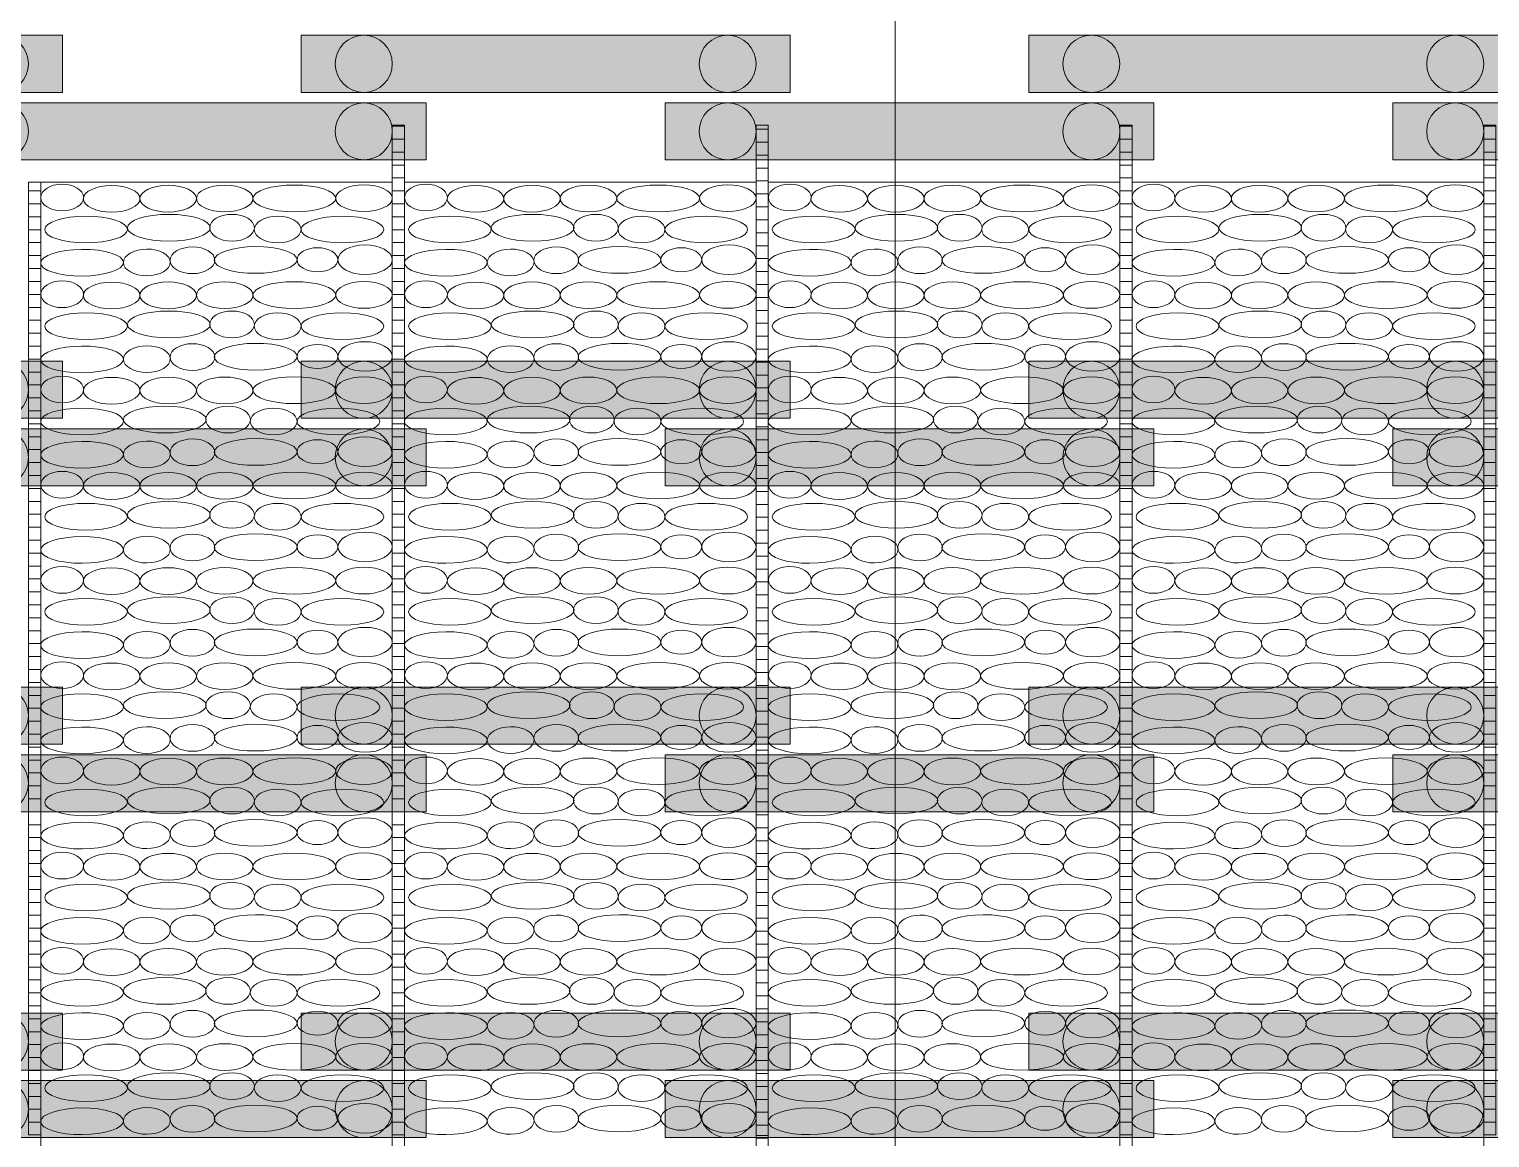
# Model space of a CAD drawing. Header units: inches. Extents: x 523 to 1492, y 69 to 539.
# Drawn here: x 876.34 to 912.2, y 375.24 to 402.45 of the extents above; entities that cross this region are included whole.
import ezdxf

# ---------------------------------------------------------------- set-up
doc = ezdxf.new("R2010")
doc.units = ezdxf.units.IN
doc.header["$MEASUREMENT"] = 0
pattern_1 = [(0, (17.8616, 0.25796), (1e-16, 0.3175), [])]

# ---------------------------------------------------------------- blocks, each defined once
blk = doc.blocks.new('Бут.полосы')
at = {"linetype": 'ByBlock', "lineweight": 15}
h = blk.add_hatch(dxfattribs=at)
h.set_pattern_fill('ANSI31', color=22, scale=0.1, angle=315, style=0)
h.set_pattern_definition(pattern_1)
h.paths.add_polyline_path([(1973.124, -4690.534), (1972.824, -4690.534), (1972.824, -4715.076), (1973.124, -4715.076)])
h = blk.add_hatch(dxfattribs=at)
h.set_pattern_fill('ANSI31', color=22, scale=0.1, angle=315, style=0)
h.set_pattern_definition([(0, (26.79356, 0.01436), (1e-16, 0.3175), [])])
h.paths.add_polyline_path([(1982.056, -4690.534), (1981.756, -4690.534), (1981.756, -4715.319), (1982.056, -4715.319)])
h = blk.add_hatch(dxfattribs=at)
h.set_pattern_fill('ANSI31', color=22, scale=0.1, angle=315, style=0)
h.set_pattern_definition([(0, (35.7254, 0.01436), (1e-16, 0.3175), [])])
h.paths.add_polyline_path([(1990.988, -4690.534), (1990.688, -4690.534), (1990.688, -4715.319), (1990.988, -4715.319)])
h = blk.add_hatch(dxfattribs=at)
h.set_pattern_fill('ANSI31', color=22, scale=0.1, angle=315, style=0)
h.set_pattern_definition([(0, (62.52087, 0.01436), (1e-16, 0.3175), [])])
h.paths.add_polyline_path([(2017.784, -4690.534), (2017.484, -4690.534), (2017.484, -4715.319), (2017.784, -4715.319)])
h = blk.add_hatch(dxfattribs=at)
h.set_pattern_fill('ANSI31', color=22, scale=0.1, angle=315, style=0)
h.set_pattern_definition([(0, (53.58904, 0.01436), (1e-16, 0.3175), [])])
h.paths.add_polyline_path([(2008.852, -4691.934), (2008.552, -4691.934), (2008.552, -4715.319), (2008.852, -4715.319)])
h = blk.add_hatch(dxfattribs=at)
h.set_pattern_fill('ANSI31', color=22, scale=0.1, angle=315, style=0)
h.set_pattern_definition(pattern_1)
h.paths.add_polyline_path([(1973.124, -4715.334), (1972.824, -4715.334), (1972.824, -4735.189), (1973.124, -4735.189)])
at = {"color": 22, "linetype": 'ByBlock', "lineweight": 15}
for points in [[(1973.124, -4690.534), (1972.824, -4690.534), (1972.824, -4715.076), (1973.124, -4715.076)], [(1982.056, -4690.534), (1981.756, -4690.534), (1981.756, -4715.319), (1982.056, -4715.319)], [(1990.988, -4690.534), (1990.688, -4690.534), (1990.688, -4715.319), (1990.988, -4715.319)], [(2017.784, -4690.534), (2017.484, -4690.534), (2017.484, -4715.319), (2017.784, -4715.319)], [(2008.852, -4691.934), (2008.552, -4691.934), (2008.552, -4715.319), (2008.852, -4715.319)], [(1973.124, -4715.334), (1972.824, -4715.334), (1972.824, -4735.189), (1973.124, -4735.189)]]:
    blk.add_lwpolyline(points, close=True, dxfattribs=at)
at = {"color": 7, "linetype": 'ByBlock', "lineweight": 15}
for points in [[(1973.124, -4775.784), (1981.756, -4775.784), (1981.756, -4691.934), (1973.124, -4691.934)], [(1982.056, -4776.027), (1990.688, -4776.027), (1990.688, -4691.934), (1982.056, -4691.934)], [(2008.852, -4776.027), (2017.484, -4776.027), (2017.484, -4691.934), (2008.852, -4691.934)], [(2017.784, -4776.027), (2026.416, -4776.027), (2026.416, -4691.934), (2017.784, -4691.934)]]:
    blk.add_lwpolyline(points, close=True, dxfattribs=at)
at = {"color": 253, "linetype": 'ByBlock', "lineweight": 15}
for centre, major_axis, ratio in [((1973.652, -4692.309), (-0.525, 0), 0.625314), ((1974.867, -4692.34), (0.694, 0), 0.47197), ((1976.255, -4692.337), (0.694, 0), 0.47197), ((1977.643, -4692.333), (0.694, 0), 0.47197), ((1979.353, -4692.33), (1.016, 0), 0.322367), ((1981.063, -4692.326), (0.694, 0), 0.47197), ((1982.584, -4692.309), (-0.525, 0), 0.625314), ((1983.799, -4692.34), (0.694, 0), 0.47197), ((1985.187, -4692.337), (0.694, 0), 0.47197), ((1986.575, -4692.333), (0.694, 0), 0.47197), ((1988.285, -4692.33), (1.016, 0), 0.322367), ((1989.994, -4692.326), (0.694, 0), 0.47197), ((2009.379, -4692.309), (-0.525, 0), 0.625314), ((2010.595, -4692.34), (0.694, 0), 0.47197), ((2011.982, -4692.337), (0.694, 0), 0.47197), ((2013.37, -4692.333), (0.694, 0), 0.47197), ((2015.08, -4692.33), (1.016, 0), 0.322367), ((2016.79, -4692.326), (0.694, 0), 0.47197), ((2018.311, -4692.309), (-0.525, 0), 0.625314), ((2019.527, -4692.34), (0.694, 0), 0.47197), ((2020.914, -4692.337), (0.694, 0), 0.47197), ((2022.302, -4692.333), (0.694, 0), 0.47197), ((2024.012, -4692.33), (1.016, 0), 0.322367), ((2025.722, -4692.326), (0.694, 0), 0.47197), ((1974.239, -4693.095), (1.016, 0), 0.322367), ((1976.271, -4693.05), (1.016, 0), 0.322367), ((1977.823, -4693.05), (0.549, 0), 0.596748), ((1980.534, -4693.095), (1.016, 0), 0.322367), ((1983.171, -4693.095), (1.016, 0), 0.322367), ((1985.203, -4693.05), (1.016, 0), 0.322367), ((1986.755, -4693.05), (0.549, 0), 0.596748), ((1989.466, -4693.095), (1.016, 0), 0.322367), ((2009.967, -4693.095), (1.016, 0), 0.322367), ((2011.999, -4693.05), (1.016, 0), 0.322367), ((2013.55, -4693.05), (0.549, 0), 0.596748), ((2016.261, -4693.095), (1.016, 0), 0.322367), ((2018.899, -4693.095), (1.016, 0), 0.322367), ((2020.931, -4693.05), (1.016, 0), 0.322367), ((2022.482, -4693.05), (0.549, 0), 0.596748), ((2025.193, -4693.095), (1.016, 0), 0.322367), ((1981.09, -4693.836), (-0.667, 0), 0.543772), ((1990.022, -4693.836), (-0.667, 0), 0.543772), ((2016.817, -4693.836), (-0.667, 0), 0.543772), ((2025.749, -4693.836), (-0.667, 0), 0.543772), ((1975.732, -4693.901), (0.575, 0.003), 0.569135), ((1979.921, -4693.836), (-0.502, 0), 0.586261), ((1984.664, -4693.901), (0.575, 0.003), 0.569135), ((1988.853, -4693.836), (-0.502, 0), 0.586261), ((2011.459, -4693.901), (0.575, 0.003), 0.569135), ((2015.648, -4693.836), (-0.502, 0), 0.586261), ((2020.391, -4693.901), (0.575, 0.003), 0.569135), ((2024.58, -4693.836), (-0.502, 0), 0.586261), ((1973.652, -4694.683), (-0.525, 0), 0.625314), ((1974.867, -4694.714), (0.694, 0), 0.47197), ((1976.255, -4694.71), (0.694, 0), 0.47197), ((1977.643, -4694.706), (0.694, 0), 0.47197), ((1979.353, -4694.703), (1.016, 0), 0.322367), ((1981.063, -4694.7), (0.694, 0), 0.47197), ((1982.584, -4694.683), (-0.525, 0), 0.625314), ((1983.799, -4694.714), (0.694, 0), 0.47197), ((1985.187, -4694.71), (0.694, 0), 0.47197), ((1986.575, -4694.706), (0.694, 0), 0.47197), ((1988.285, -4694.703), (1.016, 0), 0.322367), ((1989.994, -4694.7), (0.694, 0), 0.47197), ((2009.379, -4694.683), (-0.525, 0), 0.625314), ((2010.595, -4694.714), (0.694, 0), 0.47197), ((2011.982, -4694.71), (0.694, 0), 0.47197), ((2013.37, -4694.706), (0.694, 0), 0.47197), ((2015.08, -4694.703), (1.016, 0), 0.322367), ((2016.79, -4694.7), (0.694, 0), 0.47197), ((2018.311, -4694.683), (-0.525, 0), 0.625314), ((2019.527, -4694.714), (0.694, 0), 0.47197), ((2020.914, -4694.71), (0.694, 0), 0.47197), ((2022.302, -4694.706), (0.694, 0), 0.47197), ((2024.012, -4694.703), (1.016, 0), 0.322367), ((2025.722, -4694.7), (0.694, 0), 0.47197), ((1974.239, -4695.469), (1.016, 0), 0.322367), ((1976.271, -4695.423), (1.016, 0), 0.322367), ((1977.823, -4695.423), (0.549, 0), 0.596748), ((1980.534, -4695.469), (1.016, 0), 0.322367), ((1983.171, -4695.469), (1.016, 0), 0.322367), ((1985.203, -4695.423), (1.016, 0), 0.322367), ((1986.755, -4695.423), (0.549, 0), 0.596748), ((1989.466, -4695.469), (1.016, 0), 0.322367), ((2009.967, -4695.469), (1.016, 0), 0.322367), ((2011.999, -4695.423), (1.016, 0), 0.322367), ((2013.55, -4695.423), (0.549, 0), 0.596748), ((2016.261, -4695.469), (1.016, 0), 0.322367), ((2018.899, -4695.469), (1.016, 0), 0.322367), ((2020.931, -4695.423), (1.016, 0), 0.322367), ((2022.482, -4695.423), (0.549, 0), 0.596748), ((2025.193, -4695.469), (1.016, 0), 0.322367), ((1975.732, -4696.275), (0.575, 0.003), 0.569135), ((1979.921, -4696.21), (-0.502, 0), 0.586261), ((1981.09, -4696.21), (-0.667, 0), 0.543772), ((1984.664, -4696.275), (0.575, 0.003), 0.569135), ((1988.853, -4696.21), (-0.502, 0), 0.586261), ((1990.022, -4696.21), (-0.667, 0), 0.543772), ((2011.459, -4696.275), (0.575, 0.003), 0.569135), ((2015.648, -4696.21), (-0.502, 0), 0.586261), ((2016.817, -4696.21), (-0.667, 0), 0.543772), ((2020.391, -4696.275), (0.575, 0.003), 0.569135), ((2024.58, -4696.21), (-0.502, 0), 0.586261), ((2025.749, -4696.21), (-0.667, 0), 0.543772), ((1973.652, -4697.02), (-0.525, 0), 0.625314), ((1974.867, -4697.051), (0.694, 0), 0.47197), ((1976.255, -4697.047), (0.694, 0), 0.47197), ((1977.643, -4697.043), (0.694, 0), 0.47197), ((1979.353, -4697.04), (1.016, 0), 0.322367), ((1981.063, -4697.036), (0.694, 0), 0.47197), ((1982.584, -4697.02), (-0.525, 0), 0.625314), ((1983.799, -4697.051), (0.694, 0), 0.47197), ((1985.187, -4697.047), (0.694, 0), 0.47197), ((1986.575, -4697.043), (0.694, 0), 0.47197), ((1988.285, -4697.04), (1.016, 0), 0.322367), ((1989.994, -4697.036), (0.694, 0), 0.47197), ((2009.379, -4697.02), (-0.525, 0), 0.625314), ((2010.595, -4697.051), (0.694, 0), 0.47197), ((2011.982, -4697.047), (0.694, 0), 0.47197), ((2013.37, -4697.043), (0.694, 0), 0.47197), ((2015.08, -4697.04), (1.016, 0), 0.322367), ((2016.79, -4697.036), (0.694, 0), 0.47197), ((2018.311, -4697.02), (-0.525, 0), 0.625314), ((2019.527, -4697.051), (0.694, 0), 0.47197), ((2020.914, -4697.047), (0.694, 0), 0.47197), ((2022.302, -4697.043), (0.694, 0), 0.47197), ((2024.012, -4697.04), (1.016, 0), 0.322367), ((2025.722, -4697.036), (0.694, 0), 0.47197), ((1976.173, -4697.76), (1.016, 0), 0.322367), ((1977.724, -4697.76), (0.549, 0), 0.596748), ((1985.104, -4697.76), (1.016, 0), 0.322367), ((1986.656, -4697.76), (0.549, 0), 0.596748), ((2011.9, -4697.76), (1.016, 0), 0.322367), ((2013.452, -4697.76), (0.549, 0), 0.596748), ((2020.832, -4697.76), (1.016, 0), 0.322367), ((2022.384, -4697.76), (0.549, 0), 0.596748), ((1974.141, -4697.805), (1.016, 0), 0.322367), ((1980.435, -4697.805), (1.016, 0), 0.322367), ((1983.072, -4697.805), (1.016, 0), 0.322367), ((1989.367, -4697.805), (1.016, 0), 0.322367), ((2009.868, -4697.805), (1.016, 0), 0.322367), ((2016.162, -4697.805), (1.016, 0), 0.322367), ((2018.8, -4697.805), (1.016, 0), 0.322367), ((2025.094, -4697.805), (1.016, 0), 0.322367), ((1975.732, -4698.614), (0.575, 0.003), 0.569135), ((1979.921, -4698.549), (-0.502, 0), 0.586261), ((1981.09, -4698.549), (-0.667, 0), 0.543772), ((1984.664, -4698.614), (0.575, 0.003), 0.569135), ((1988.853, -4698.549), (-0.502, 0), 0.586261), ((1990.022, -4698.549), (-0.667, 0), 0.543772), ((2011.459, -4698.614), (0.575, 0.003), 0.569135), ((2015.648, -4698.549), (-0.502, 0), 0.586261), ((2016.817, -4698.549), (-0.667, 0), 0.543772), ((2020.391, -4698.614), (0.575, 0.003), 0.569135), ((2024.58, -4698.549), (-0.502, 0), 0.586261), ((2025.749, -4698.549), (-0.667, 0), 0.543772), ((1973.652, -4699.359), (-0.525, 0), 0.625314), ((1974.867, -4699.39), (0.694, 0), 0.47197), ((1976.255, -4699.386), (0.694, 0), 0.47197), ((1977.643, -4699.382), (0.694, 0), 0.47197), ((1979.353, -4699.379), (1.016, 0), 0.322367), ((1981.063, -4699.376), (0.694, 0), 0.47197), ((1982.584, -4699.359), (-0.525, 0), 0.625314), ((1983.799, -4699.39), (0.694, 0), 0.47197), ((1985.187, -4699.386), (0.694, 0), 0.47197), ((1986.575, -4699.382), (0.694, 0), 0.47197), ((1988.285, -4699.379), (1.016, 0), 0.322367), ((1989.994, -4699.376), (0.694, 0), 0.47197), ((2009.379, -4699.359), (-0.525, 0), 0.625314), ((2010.595, -4699.39), (0.694, 0), 0.47197), ((2011.982, -4699.386), (0.694, 0), 0.47197), ((2013.37, -4699.382), (0.694, 0), 0.47197), ((2015.08, -4699.379), (1.016, 0), 0.322367), ((2016.79, -4699.376), (0.694, 0), 0.47197), ((2018.311, -4699.359), (-0.525, 0), 0.625314), ((2019.527, -4699.39), (0.694, 0), 0.47197), ((2020.914, -4699.386), (0.694, 0), 0.47197), ((2022.302, -4699.382), (0.694, 0), 0.47197), ((2024.012, -4699.379), (1.016, 0), 0.322367), ((2025.722, -4699.376), (0.694, 0), 0.47197), ((1974.239, -4700.144), (1.016, 0), 0.322367), ((1976.271, -4700.099), (1.016, 0), 0.322367), ((1977.823, -4700.099), (0.549, 0), 0.596748), ((1980.534, -4700.144), (1.016, 0), 0.322367), ((1983.171, -4700.144), (1.016, 0), 0.322367), ((1985.203, -4700.099), (1.016, 0), 0.322367), ((1986.755, -4700.099), (0.549, 0), 0.596748), ((1989.466, -4700.144), (1.016, 0), 0.322367), ((2009.967, -4700.144), (1.016, 0), 0.322367), ((2011.999, -4700.099), (1.016, 0), 0.322367), ((2013.55, -4700.099), (0.549, 0), 0.596748), ((2016.261, -4700.144), (1.016, 0), 0.322367), ((2018.899, -4700.144), (1.016, 0), 0.322367), ((2020.931, -4700.099), (1.016, 0), 0.322367), ((2022.482, -4700.099), (0.549, 0), 0.596748), ((2025.193, -4700.144), (1.016, 0), 0.322367), ((1975.732, -4700.951), (0.575, 0.003), 0.569135), ((1979.921, -4700.885), (-0.502, 0), 0.586261), ((1981.09, -4700.885), (-0.667, 0), 0.543772), ((1984.664, -4700.951), (0.575, 0.003), 0.569135), ((1988.853, -4700.885), (-0.502, 0), 0.586261), ((1990.022, -4700.885), (-0.667, 0), 0.543772), ((2011.459, -4700.951), (0.575, 0.003), 0.569135), ((2015.648, -4700.885), (-0.502, 0), 0.586261), ((2016.817, -4700.885), (-0.667, 0), 0.543772), ((2020.391, -4700.951), (0.575, 0.003), 0.569135), ((2024.58, -4700.885), (-0.502, 0), 0.586261), ((2025.749, -4700.885), (-0.667, 0), 0.543772), ((1973.652, -4701.695), (-0.525, 0), 0.625314), ((1974.867, -4701.726), (0.694, 0), 0.47197), ((1976.255, -4701.723), (0.694, 0), 0.47197), ((1977.643, -4701.719), (0.694, 0), 0.47197), ((1979.353, -4701.716), (1.016, 0), 0.322367), ((1981.063, -4701.712), (0.694, 0), 0.47197), ((1982.584, -4701.695), (-0.525, 0), 0.625314), ((1983.799, -4701.726), (0.694, 0), 0.47197), ((1985.187, -4701.723), (0.694, 0), 0.47197), ((1986.575, -4701.719), (0.694, 0), 0.47197), ((1988.285, -4701.716), (1.016, 0), 0.322367), ((1989.994, -4701.712), (0.694, 0), 0.47197), ((2009.379, -4701.695), (-0.525, 0), 0.625314), ((2010.595, -4701.726), (0.694, 0), 0.47197), ((2011.982, -4701.723), (0.694, 0), 0.47197), ((2013.37, -4701.719), (0.694, 0), 0.47197), ((2015.08, -4701.716), (1.016, 0), 0.322367), ((2016.79, -4701.712), (0.694, 0), 0.47197), ((2018.311, -4701.695), (-0.525, 0), 0.625314), ((2019.527, -4701.726), (0.694, 0), 0.47197), ((2020.914, -4701.723), (0.694, 0), 0.47197), ((2022.302, -4701.719), (0.694, 0), 0.47197), ((2024.012, -4701.716), (1.016, 0), 0.322367), ((2025.722, -4701.712), (0.694, 0), 0.47197), ((1976.271, -4702.436), (1.016, 0), 0.322367), ((1977.823, -4702.436), (0.549, 0), 0.596748), ((1985.203, -4702.436), (1.016, 0), 0.322367), ((1986.755, -4702.436), (0.549, 0), 0.596748), ((2011.999, -4702.436), (1.016, 0), 0.322367), ((2013.55, -4702.436), (0.549, 0), 0.596748), ((2020.931, -4702.436), (1.016, 0), 0.322367), ((2022.482, -4702.436), (0.549, 0), 0.596748), ((1974.239, -4702.481), (1.016, 0), 0.322367), ((1980.534, -4702.481), (1.016, 0), 0.322367), ((1983.171, -4702.481), (1.016, 0), 0.322367), ((1989.466, -4702.481), (1.016, 0), 0.322367), ((2009.967, -4702.481), (1.016, 0), 0.322367), ((2016.261, -4702.481), (1.016, 0), 0.322367), ((2018.899, -4702.481), (1.016, 0), 0.322367), ((2025.193, -4702.481), (1.016, 0), 0.322367), ((1975.732, -4703.287), (0.575, 0.003), 0.569135), ((1979.921, -4703.222), (-0.502, 0), 0.586261), ((1981.09, -4703.222), (-0.667, 0), 0.543772), ((1984.664, -4703.287), (0.575, 0.003), 0.569135), ((1988.853, -4703.222), (-0.502, 0), 0.586261), ((1990.022, -4703.222), (-0.667, 0), 0.543772), ((2011.459, -4703.287), (0.575, 0.003), 0.569135), ((2015.648, -4703.222), (-0.502, 0), 0.586261), ((2016.817, -4703.222), (-0.667, 0), 0.543772), ((2020.391, -4703.287), (0.575, 0.003), 0.569135), ((2024.58, -4703.222), (-0.502, 0), 0.586261), ((2025.749, -4703.222), (-0.667, 0), 0.543772), ((1973.652, -4704.032), (-0.525, 0), 0.625314), ((1974.867, -4704.063), (0.694, 0), 0.47197), ((1976.255, -4704.059), (0.694, 0), 0.47197), ((1977.643, -4704.056), (0.694, 0), 0.47197), ((1979.353, -4704.052), (1.016, 0), 0.322367), ((1981.063, -4704.049), (0.694, 0), 0.47197), ((1982.584, -4704.032), (-0.525, 0), 0.625314), ((1983.799, -4704.063), (0.694, 0), 0.47197), ((1985.187, -4704.059), (0.694, 0), 0.47197), ((1986.575, -4704.056), (0.694, 0), 0.47197), ((1988.285, -4704.052), (1.016, 0), 0.322367), ((1989.994, -4704.049), (0.694, 0), 0.47197), ((2009.379, -4704.032), (-0.525, 0), 0.625314), ((2010.595, -4704.063), (0.694, 0), 0.47197), ((2011.982, -4704.059), (0.694, 0), 0.47197), ((2013.37, -4704.056), (0.694, 0), 0.47197), ((2015.08, -4704.052), (1.016, 0), 0.322367), ((2016.79, -4704.049), (0.694, 0), 0.47197), ((2018.311, -4704.032), (-0.525, 0), 0.625314), ((2019.527, -4704.063), (0.694, 0), 0.47197), ((2020.914, -4704.059), (0.694, 0), 0.47197), ((2022.302, -4704.056), (0.694, 0), 0.47197), ((2024.012, -4704.052), (1.016, 0), 0.322367), ((2025.722, -4704.049), (0.694, 0), 0.47197), ((1974.141, -4704.818), (1.016, 0), 0.322367), ((1976.173, -4704.772), (1.016, 0), 0.322367), ((1977.724, -4704.772), (0.549, 0), 0.596748), ((1980.435, -4704.818), (1.016, 0), 0.322367), ((1983.072, -4704.818), (1.016, 0), 0.322367), ((1985.104, -4704.772), (1.016, 0), 0.322367), ((1986.656, -4704.772), (0.549, 0), 0.596748), ((1989.367, -4704.818), (1.016, 0), 0.322367), ((2009.868, -4704.818), (1.016, 0), 0.322367), ((2011.9, -4704.772), (1.016, 0), 0.322367), ((2013.452, -4704.772), (0.549, 0), 0.596748), ((2016.162, -4704.818), (1.016, 0), 0.322367), ((2018.8, -4704.818), (1.016, 0), 0.322367), ((2020.832, -4704.772), (1.016, 0), 0.322367), ((2022.384, -4704.772), (0.549, 0), 0.596748), ((2025.094, -4704.818), (1.016, 0), 0.322367), ((1975.732, -4705.626), (0.575, 0.003), 0.569135), ((1979.921, -4705.561), (-0.502, 0), 0.586261), ((1981.09, -4705.561), (-0.667, 0), 0.543772), ((1984.664, -4705.626), (0.575, 0.003), 0.569135), ((1988.853, -4705.561), (-0.502, 0), 0.586261), ((1990.022, -4705.561), (-0.667, 0), 0.543772), ((2011.459, -4705.626), (0.575, 0.003), 0.569135), ((2015.648, -4705.561), (-0.502, 0), 0.586261), ((2016.817, -4705.561), (-0.667, 0), 0.543772), ((2020.391, -4705.626), (0.575, 0.003), 0.569135), ((2024.58, -4705.561), (-0.502, 0), 0.586261), ((2025.749, -4705.561), (-0.667, 0), 0.543772), ((1973.652, -4706.371), (-0.525, 0), 0.625314), ((1979.353, -4706.392), (1.016, 0), 0.322367), ((1981.063, -4706.388), (0.694, 0), 0.47197), ((1982.584, -4706.371), (-0.525, 0), 0.625314), ((1988.285, -4706.392), (1.016, 0), 0.322367), ((1989.994, -4706.388), (0.694, 0), 0.47197), ((2009.379, -4706.371), (-0.525, 0), 0.625314), ((2015.08, -4706.392), (1.016, 0), 0.322367), ((2016.79, -4706.388), (0.694, 0), 0.47197), ((2018.311, -4706.371), (-0.525, 0), 0.625314), ((2024.012, -4706.392), (1.016, 0), 0.322367), ((2025.722, -4706.388), (0.694, 0), 0.47197), ((1974.867, -4706.402), (0.694, 0), 0.47197), ((1976.255, -4706.398), (0.694, 0), 0.47197), ((1977.643, -4706.395), (0.694, 0), 0.47197), ((1983.799, -4706.402), (0.694, 0), 0.47197), ((1985.187, -4706.398), (0.694, 0), 0.47197), ((1986.575, -4706.395), (0.694, 0), 0.47197), ((2010.595, -4706.402), (0.694, 0), 0.47197), ((2011.982, -4706.398), (0.694, 0), 0.47197), ((2013.37, -4706.395), (0.694, 0), 0.47197), ((2019.527, -4706.402), (0.694, 0), 0.47197), ((2020.914, -4706.398), (0.694, 0), 0.47197), ((2022.302, -4706.395), (0.694, 0), 0.47197), ((1974.239, -4707.157), (1.016, 0), 0.322367), ((1976.271, -4707.112), (1.016, 0), 0.322367), ((1977.823, -4707.112), (0.549, 0), 0.596748), ((1980.534, -4707.157), (1.016, 0), 0.322367), ((1983.171, -4707.157), (1.016, 0), 0.322367), ((1985.203, -4707.112), (1.016, 0), 0.322367), ((1986.755, -4707.112), (0.549, 0), 0.596748), ((1989.466, -4707.157), (1.016, 0), 0.322367), ((2009.967, -4707.157), (1.016, 0), 0.322367), ((2011.999, -4707.112), (1.016, 0), 0.322367), ((2013.55, -4707.112), (0.549, 0), 0.596748), ((2016.261, -4707.157), (1.016, 0), 0.322367), ((2018.899, -4707.157), (1.016, 0), 0.322367), ((2020.931, -4707.112), (1.016, 0), 0.322367), ((2022.482, -4707.112), (0.549, 0), 0.596748), ((2025.193, -4707.157), (1.016, 0), 0.322367), ((1975.732, -4707.963), (0.575, 0.003), 0.569135), ((1979.921, -4707.898), (-0.502, 0), 0.586261), ((1981.09, -4707.898), (-0.667, 0), 0.543772), ((1984.664, -4707.963), (0.575, 0.003), 0.569135), ((1988.853, -4707.898), (-0.502, 0), 0.586261), ((1990.022, -4707.898), (-0.667, 0), 0.543772), ((2011.459, -4707.963), (0.575, 0.003), 0.569135), ((2015.648, -4707.898), (-0.502, 0), 0.586261), ((2016.817, -4707.898), (-0.667, 0), 0.543772), ((2020.391, -4707.963), (0.575, 0.003), 0.569135), ((2024.58, -4707.898), (-0.502, 0), 0.586261), ((2025.749, -4707.898), (-0.667, 0), 0.543772), ((1973.652, -4708.708), (-0.525, 0), 0.625314), ((1974.867, -4708.739), (0.694, 0), 0.47197), ((1976.255, -4708.735), (0.694, 0), 0.47197), ((1977.643, -4708.731), (0.694, 0), 0.47197), ((1979.353, -4708.728), (1.016, 0), 0.322367), ((1981.063, -4708.725), (0.694, 0), 0.47197), ((1982.584, -4708.708), (-0.525, 0), 0.625314), ((1983.799, -4708.739), (0.694, 0), 0.47197), ((1985.187, -4708.735), (0.694, 0), 0.47197), ((1986.575, -4708.731), (0.694, 0), 0.47197), ((1988.285, -4708.728), (1.016, 0), 0.322367), ((1989.994, -4708.725), (0.694, 0), 0.47197), ((2009.379, -4708.708), (-0.525, 0), 0.625314), ((2010.595, -4708.739), (0.694, 0), 0.47197), ((2011.982, -4708.735), (0.694, 0), 0.47197), ((2013.37, -4708.731), (0.694, 0), 0.47197), ((2015.08, -4708.728), (1.016, 0), 0.322367), ((2016.79, -4708.725), (0.694, 0), 0.47197), ((2018.311, -4708.708), (-0.525, 0), 0.625314), ((2019.527, -4708.739), (0.694, 0), 0.47197), ((2020.914, -4708.735), (0.694, 0), 0.47197), ((2022.302, -4708.731), (0.694, 0), 0.47197), ((2024.012, -4708.728), (1.016, 0), 0.322367), ((2025.722, -4708.725), (0.694, 0), 0.47197), ((1974.239, -4709.493), (1.016, 0), 0.322367), ((1976.271, -4709.448), (1.016, 0), 0.322367), ((1977.823, -4709.448), (0.549, 0), 0.596748), ((1980.534, -4709.493), (1.016, 0), 0.322367), ((1983.171, -4709.493), (1.016, 0), 0.322367), ((1985.203, -4709.448), (1.016, 0), 0.322367), ((1986.755, -4709.448), (0.549, 0), 0.596748), ((1989.466, -4709.493), (1.016, 0), 0.322367), ((2009.967, -4709.493), (1.016, 0), 0.322367), ((2011.999, -4709.448), (1.016, 0), 0.322367), ((2013.55, -4709.448), (0.549, 0), 0.596748), ((2016.261, -4709.493), (1.016, 0), 0.322367), ((2018.899, -4709.493), (1.016, 0), 0.322367), ((2020.931, -4709.448), (1.016, 0), 0.322367), ((2022.482, -4709.448), (0.549, 0), 0.596748), ((2025.193, -4709.493), (1.016, 0), 0.322367), ((1975.732, -4710.3), (0.575, 0.003), 0.569135), ((1979.921, -4710.235), (-0.502, 0), 0.586261), ((1981.09, -4710.235), (-0.667, 0), 0.543772), ((1984.664, -4710.3), (0.575, 0.003), 0.569135), ((1988.853, -4710.235), (-0.502, 0), 0.586261), ((1990.022, -4710.235), (-0.667, 0), 0.543772), ((2011.459, -4710.3), (0.575, 0.003), 0.569135), ((2015.648, -4710.235), (-0.502, 0), 0.586261), ((2016.817, -4710.235), (-0.667, 0), 0.543772), ((2020.391, -4710.3), (0.575, 0.003), 0.569135), ((2024.58, -4710.235), (-0.502, 0), 0.586261), ((2025.749, -4710.235), (-0.667, 0), 0.543772), ((1973.652, -4711.044), (-0.525, 0), 0.625314), ((1982.584, -4711.044), (-0.525, 0), 0.625314), ((2009.379, -4711.044), (-0.525, 0), 0.625314), ((2018.311, -4711.044), (-0.525, 0), 0.625314), ((1974.867, -4711.076), (0.694, 0), 0.47197), ((1976.255, -4711.072), (0.694, 0), 0.47197), ((1977.643, -4711.068), (0.694, 0), 0.47197), ((1979.353, -4711.065), (1.016, 0), 0.322367), ((1981.063, -4711.061), (0.694, 0), 0.47197), ((1983.799, -4711.076), (0.694, 0), 0.47197), ((1985.187, -4711.072), (0.694, 0), 0.47197), ((1986.575, -4711.068), (0.694, 0), 0.47197), ((1988.285, -4711.065), (1.016, 0), 0.322367), ((1989.994, -4711.061), (0.694, 0), 0.47197), ((2010.595, -4711.076), (0.694, 0), 0.47197), ((2011.982, -4711.072), (0.694, 0), 0.47197), ((2013.37, -4711.068), (0.694, 0), 0.47197), ((2015.08, -4711.065), (1.016, 0), 0.322367), ((2016.79, -4711.061), (0.694, 0), 0.47197), ((2019.527, -4711.076), (0.694, 0), 0.47197), ((2020.914, -4711.072), (0.694, 0), 0.47197), ((2022.302, -4711.068), (0.694, 0), 0.47197), ((2024.012, -4711.065), (1.016, 0), 0.322367), ((2025.722, -4711.061), (0.694, 0), 0.47197), ((1974.141, -4711.83), (1.016, 0), 0.322367), ((1976.173, -4711.785), (1.016, 0), 0.322367), ((1977.724, -4711.785), (0.549, 0), 0.596748), ((1980.435, -4711.83), (1.016, 0), 0.322367), ((1983.072, -4711.83), (1.016, 0), 0.322367), ((1985.104, -4711.785), (1.016, 0), 0.322367), ((1986.656, -4711.785), (0.549, 0), 0.596748), ((1989.367, -4711.83), (1.016, 0), 0.322367), ((2009.868, -4711.83), (1.016, 0), 0.322367), ((2011.9, -4711.785), (1.016, 0), 0.322367), ((2013.452, -4711.785), (0.549, 0), 0.596748), ((2016.162, -4711.83), (1.016, 0), 0.322367), ((2018.8, -4711.83), (1.016, 0), 0.322367), ((2020.832, -4711.785), (1.016, 0), 0.322367), ((2022.384, -4711.785), (0.549, 0), 0.596748), ((2025.094, -4711.83), (1.016, 0), 0.322367), ((1975.732, -4712.639), (0.575, 0.003), 0.569135), ((1979.921, -4712.574), (-0.502, 0), 0.586261), ((1981.09, -4712.574), (-0.667, 0), 0.543772), ((1984.664, -4712.639), (0.575, 0.003), 0.569135), ((1988.853, -4712.574), (-0.502, 0), 0.586261), ((1990.022, -4712.574), (-0.667, 0), 0.543772), ((2011.459, -4712.639), (0.575, 0.003), 0.569135), ((2015.648, -4712.574), (-0.502, 0), 0.586261), ((2016.817, -4712.574), (-0.667, 0), 0.543772), ((2020.391, -4712.639), (0.575, 0.003), 0.569135), ((2024.58, -4712.574), (-0.502, 0), 0.586261), ((2025.749, -4712.574), (-0.667, 0), 0.543772), ((1973.652, -4713.384), (-0.525, 0), 0.625314), ((1974.867, -4713.415), (0.694, 0), 0.47197), ((1976.255, -4713.411), (0.694, 0), 0.47197), ((1977.643, -4713.407), (0.694, 0), 0.47197), ((1979.353, -4713.404), (1.016, 0), 0.322367), ((1981.063, -4713.4), (0.694, 0), 0.47197), ((1982.584, -4713.384), (-0.525, 0), 0.625314), ((1983.799, -4713.415), (0.694, 0), 0.47197), ((1985.187, -4713.411), (0.694, 0), 0.47197), ((1986.575, -4713.407), (0.694, 0), 0.47197), ((1988.285, -4713.404), (1.016, 0), 0.322367), ((1989.994, -4713.4), (0.694, 0), 0.47197), ((2009.379, -4713.384), (-0.525, 0), 0.625314), ((2010.595, -4713.415), (0.694, 0), 0.47197), ((2011.982, -4713.411), (0.694, 0), 0.47197), ((2013.37, -4713.407), (0.694, 0), 0.47197), ((2015.08, -4713.404), (1.016, 0), 0.322367), ((2016.79, -4713.4), (0.694, 0), 0.47197), ((2018.311, -4713.384), (-0.525, 0), 0.625314), ((2019.527, -4713.415), (0.694, 0), 0.47197), ((2020.914, -4713.411), (0.694, 0), 0.47197), ((2022.302, -4713.407), (0.694, 0), 0.47197), ((2024.012, -4713.404), (1.016, 0), 0.322367), ((2025.722, -4713.4), (0.694, 0), 0.47197), ((1974.239, -4714.169), (1.016, 0), 0.322367), ((1976.271, -4714.124), (1.016, 0), 0.322367), ((1977.823, -4714.124), (0.549, 0), 0.596748), ((1980.534, -4714.169), (1.016, 0), 0.322367), ((1983.171, -4714.169), (1.016, 0), 0.322367), ((1985.203, -4714.124), (1.016, 0), 0.322367), ((1986.755, -4714.124), (0.549, 0), 0.596748), ((1989.466, -4714.169), (1.016, 0), 0.322367), ((2009.967, -4714.169), (1.016, 0), 0.322367), ((2011.999, -4714.124), (1.016, 0), 0.322367), ((2013.55, -4714.124), (0.549, 0), 0.596748), ((2016.261, -4714.169), (1.016, 0), 0.322367), ((2018.899, -4714.169), (1.016, 0), 0.322367), ((2020.931, -4714.124), (1.016, 0), 0.322367), ((2022.482, -4714.124), (0.549, 0), 0.596748), ((2025.193, -4714.169), (1.016, 0), 0.322367), ((1975.732, -4714.975), (0.575, 0.003), 0.569135), ((1979.921, -4714.91), (-0.502, 0), 0.586261), ((1981.09, -4714.91), (-0.667, 0), 0.543772), ((1984.664, -4714.975), (0.575, 0.003), 0.569135), ((1988.853, -4714.91), (-0.502, 0), 0.586261), ((1990.022, -4714.91), (-0.667, 0), 0.543772), ((2011.459, -4714.975), (0.575, 0.003), 0.569135), ((2015.648, -4714.91), (-0.502, 0), 0.586261), ((2016.817, -4714.91), (-0.667, 0), 0.543772), ((2020.391, -4714.975), (0.575, 0.003), 0.569135), ((2024.58, -4714.91), (-0.502, 0), 0.586261), ((2025.749, -4714.91), (-0.667, 0), 0.543772)]:
    blk.add_ellipse(centre, major_axis=major_axis, ratio=ratio, dxfattribs=at)
at = {"color": 253, "linetype": 'ByBlock', "lineweight": 15, "extrusion": (0, 0, -1)}
for centre, major_axis, ratio in [((1978.942, -4693.095), (-0.575, 0), 0.569135), ((1987.874, -4693.095), (-0.575, 0), 0.569135), ((2014.67, -4693.095), (-0.575, 0), 0.569135), ((2023.602, -4693.095), (-0.575, 0), 0.569135), ((1978.402, -4693.842), (-1.016, -0.005), 0.322367), ((1987.334, -4693.842), (-1.016, -0.005), 0.322367), ((2014.13, -4693.842), (-1.016, -0.005), 0.322367), ((2023.062, -4693.842), (-1.016, -0.005), 0.322367), ((1974.14, -4693.909), (-1.016, -0.005), 0.322367), ((1976.851, -4693.85), (-0.549, -0.003), 0.596748), ((1983.072, -4693.909), (-1.016, -0.005), 0.322367), ((1985.782, -4693.85), (-0.549, -0.003), 0.596748), ((2009.868, -4693.909), (-1.016, -0.005), 0.322367), ((2012.578, -4693.85), (-0.549, -0.003), 0.596748), ((2018.8, -4693.909), (-1.016, -0.005), 0.322367), ((2021.51, -4693.85), (-0.549, -0.003), 0.596748), ((1978.942, -4695.469), (-0.575, 0), 0.569135), ((1987.874, -4695.469), (-0.575, 0), 0.569135), ((2014.67, -4695.469), (-0.575, 0), 0.569135), ((2023.602, -4695.469), (-0.575, 0), 0.569135), ((1974.14, -4696.283), (-1.016, -0.005), 0.322367), ((1976.851, -4696.224), (-0.549, -0.003), 0.596748), ((1978.402, -4696.216), (-1.016, -0.005), 0.322367), ((1983.072, -4696.283), (-1.016, -0.005), 0.322367), ((1985.782, -4696.224), (-0.549, -0.003), 0.596748), ((1987.334, -4696.216), (-1.016, -0.005), 0.322367), ((2009.868, -4696.283), (-1.016, -0.005), 0.322367), ((2012.578, -4696.224), (-0.549, -0.003), 0.596748), ((2014.13, -4696.216), (-1.016, -0.005), 0.322367), ((2018.8, -4696.283), (-1.016, -0.005), 0.322367), ((2021.51, -4696.224), (-0.549, -0.003), 0.596748), ((2023.062, -4696.216), (-1.016, -0.005), 0.322367), ((1978.844, -4697.805), (-0.575, 0), 0.569135), ((1987.775, -4697.805), (-0.575, 0), 0.569135), ((2014.571, -4697.805), (-0.575, 0), 0.569135), ((2023.503, -4697.805), (-0.575, 0), 0.569135), ((1974.14, -4698.622), (-1.016, -0.005), 0.322367), ((1976.851, -4698.563), (-0.549, -0.003), 0.596748), ((1978.402, -4698.555), (-1.016, -0.005), 0.322367), ((1983.072, -4698.622), (-1.016, -0.005), 0.322367), ((1985.782, -4698.563), (-0.549, -0.003), 0.596748), ((1987.334, -4698.555), (-1.016, -0.005), 0.322367), ((2009.868, -4698.622), (-1.016, -0.005), 0.322367), ((2012.578, -4698.563), (-0.549, -0.003), 0.596748), ((2014.13, -4698.555), (-1.016, -0.005), 0.322367), ((2018.8, -4698.622), (-1.016, -0.005), 0.322367), ((2021.51, -4698.563), (-0.549, -0.003), 0.596748), ((2023.062, -4698.555), (-1.016, -0.005), 0.322367), ((1978.942, -4700.144), (-0.575, 0), 0.569135), ((1987.874, -4700.144), (-0.575, 0), 0.569135), ((2014.67, -4700.144), (-0.575, 0), 0.569135), ((2023.602, -4700.144), (-0.575, 0), 0.569135), ((1974.14, -4700.959), (-1.016, -0.005), 0.322367), ((1976.851, -4700.9), (-0.549, -0.003), 0.596748), ((1978.402, -4700.892), (-1.016, -0.005), 0.322367), ((1983.072, -4700.959), (-1.016, -0.005), 0.322367), ((1985.782, -4700.9), (-0.549, -0.003), 0.596748), ((1987.334, -4700.892), (-1.016, -0.005), 0.322367), ((2009.868, -4700.959), (-1.016, -0.005), 0.322367), ((2012.578, -4700.9), (-0.549, -0.003), 0.596748), ((2014.13, -4700.892), (-1.016, -0.005), 0.322367), ((2018.8, -4700.959), (-1.016, -0.005), 0.322367), ((2021.51, -4700.9), (-0.549, -0.003), 0.596748), ((2023.062, -4700.892), (-1.016, -0.005), 0.322367), ((1978.942, -4702.481), (-0.575, 0), 0.569135), ((1987.874, -4702.481), (-0.575, 0), 0.569135), ((2014.67, -4702.481), (-0.575, 0), 0.569135), ((2023.602, -4702.481), (-0.575, 0), 0.569135), ((1974.14, -4703.295), (-1.016, -0.005), 0.322367), ((1976.851, -4703.236), (-0.549, -0.003), 0.596748), ((1978.402, -4703.228), (-1.016, -0.005), 0.322367), ((1983.072, -4703.295), (-1.016, -0.005), 0.322367), ((1985.782, -4703.236), (-0.549, -0.003), 0.596748), ((1987.334, -4703.228), (-1.016, -0.005), 0.322367), ((2009.868, -4703.295), (-1.016, -0.005), 0.322367), ((2012.578, -4703.236), (-0.549, -0.003), 0.596748), ((2014.13, -4703.228), (-1.016, -0.005), 0.322367), ((2018.8, -4703.295), (-1.016, -0.005), 0.322367), ((2021.51, -4703.236), (-0.549, -0.003), 0.596748), ((2023.062, -4703.228), (-1.016, -0.005), 0.322367), ((1978.844, -4704.818), (-0.575, 0), 0.569135), ((1987.775, -4704.818), (-0.575, 0), 0.569135), ((2014.571, -4704.818), (-0.575, 0), 0.569135), ((2023.503, -4704.818), (-0.575, 0), 0.569135), ((1974.14, -4705.635), (-1.016, -0.005), 0.322367), ((1976.851, -4705.575), (-0.549, -0.003), 0.596748), ((1978.402, -4705.567), (-1.016, -0.005), 0.322367), ((1983.072, -4705.635), (-1.016, -0.005), 0.322367), ((1985.782, -4705.575), (-0.549, -0.003), 0.596748), ((1987.334, -4705.567), (-1.016, -0.005), 0.322367), ((2009.868, -4705.635), (-1.016, -0.005), 0.322367), ((2012.578, -4705.575), (-0.549, -0.003), 0.596748), ((2014.13, -4705.567), (-1.016, -0.005), 0.322367), ((2018.8, -4705.635), (-1.016, -0.005), 0.322367), ((2021.51, -4705.575), (-0.549, -0.003), 0.596748), ((2023.062, -4705.567), (-1.016, -0.005), 0.322367), ((1978.942, -4707.157), (-0.575, 0), 0.569135), ((1987.874, -4707.157), (-0.575, 0), 0.569135), ((2014.67, -4707.157), (-0.575, 0), 0.569135), ((2023.602, -4707.157), (-0.575, 0), 0.569135), ((1974.14, -4707.971), (-1.016, -0.005), 0.322367), ((1976.851, -4707.912), (-0.549, -0.003), 0.596748), ((1978.402, -4707.904), (-1.016, -0.005), 0.322367), ((1983.072, -4707.971), (-1.016, -0.005), 0.322367), ((1985.782, -4707.912), (-0.549, -0.003), 0.596748), ((1987.334, -4707.904), (-1.016, -0.005), 0.322367), ((2009.868, -4707.971), (-1.016, -0.005), 0.322367), ((2012.578, -4707.912), (-0.549, -0.003), 0.596748), ((2014.13, -4707.904), (-1.016, -0.005), 0.322367), ((2018.8, -4707.971), (-1.016, -0.005), 0.322367), ((2021.51, -4707.912), (-0.549, -0.003), 0.596748), ((2023.062, -4707.904), (-1.016, -0.005), 0.322367), ((1978.942, -4709.493), (-0.575, 0), 0.569135), ((1987.874, -4709.493), (-0.575, 0), 0.569135), ((2014.67, -4709.493), (-0.575, 0), 0.569135), ((2023.602, -4709.493), (-0.575, 0), 0.569135), ((1974.14, -4710.308), (-1.016, -0.005), 0.322367), ((1976.851, -4710.249), (-0.549, -0.003), 0.596748), ((1978.402, -4710.241), (-1.016, -0.005), 0.322367), ((1983.072, -4710.308), (-1.016, -0.005), 0.322367), ((1985.782, -4710.249), (-0.549, -0.003), 0.596748), ((1987.334, -4710.241), (-1.016, -0.005), 0.322367), ((2009.868, -4710.308), (-1.016, -0.005), 0.322367), ((2012.578, -4710.249), (-0.549, -0.003), 0.596748), ((2014.13, -4710.241), (-1.016, -0.005), 0.322367), ((2018.8, -4710.308), (-1.016, -0.005), 0.322367), ((2021.51, -4710.249), (-0.549, -0.003), 0.596748), ((2023.062, -4710.241), (-1.016, -0.005), 0.322367), ((1978.844, -4711.83), (-0.575, 0), 0.569135), ((1987.775, -4711.83), (-0.575, 0), 0.569135), ((2014.571, -4711.83), (-0.575, 0), 0.569135), ((2023.503, -4711.83), (-0.575, 0), 0.569135), ((1974.14, -4712.647), (-1.016, -0.005), 0.322367), ((1976.851, -4712.588), (-0.549, -0.003), 0.596748), ((1978.402, -4712.58), (-1.016, -0.005), 0.322367), ((1983.072, -4712.647), (-1.016, -0.005), 0.322367), ((1985.782, -4712.588), (-0.549, -0.003), 0.596748), ((1987.334, -4712.58), (-1.016, -0.005), 0.322367), ((2009.868, -4712.647), (-1.016, -0.005), 0.322367), ((2012.578, -4712.588), (-0.549, -0.003), 0.596748), ((2014.13, -4712.58), (-1.016, -0.005), 0.322367), ((2018.8, -4712.647), (-1.016, -0.005), 0.322367), ((2021.51, -4712.588), (-0.549, -0.003), 0.596748), ((2023.062, -4712.58), (-1.016, -0.005), 0.322367), ((1978.942, -4714.169), (-0.575, 0), 0.569135), ((1987.874, -4714.169), (-0.575, 0), 0.569135), ((2014.67, -4714.169), (-0.575, 0), 0.569135), ((2023.602, -4714.169), (-0.575, 0), 0.569135), ((1974.14, -4714.984), (-1.016, -0.005), 0.322367), ((1976.851, -4714.924), (-0.549, -0.003), 0.596748), ((1978.402, -4714.916), (-1.016, -0.005), 0.322367), ((1983.072, -4714.984), (-1.016, -0.005), 0.322367), ((1985.782, -4714.924), (-0.549, -0.003), 0.596748), ((1987.334, -4714.916), (-1.016, -0.005), 0.322367), ((2009.868, -4714.984), (-1.016, -0.005), 0.322367), ((2012.578, -4714.924), (-0.549, -0.003), 0.596748), ((2014.13, -4714.916), (-1.016, -0.005), 0.322367), ((2018.8, -4714.984), (-1.016, -0.005), 0.322367), ((2021.51, -4714.924), (-0.549, -0.003), 0.596748), ((2023.062, -4714.916), (-1.016, -0.005), 0.322367)]:
    blk.add_ellipse(centre, major_axis=major_axis, ratio=ratio, dxfattribs=at)
blk = doc.blocks.new('S - 140')
at = {"linetype": 'ByBlock', "lineweight": 15}
h = blk.add_hatch(color=7, dxfattribs=at)
edge = h.paths.add_edge_path()
edge.add_arc((1417, -1396.7), 70, 0, 360)
at = {"color": 7, "linetype": 'ByBlock', "lineweight": 15}
blk.add_circle((1417, -1396.7), 70, dxfattribs=at)
blk = doc.blocks.new('2 стойки под брус')
at = {"linetype": 'ByBlock', "lineweight": 15}
blk.add_hatch(color=254, dxfattribs=at).paths.add_polyline_path([(1908.082, -1350.965), (1908.082, -1349.565), (1920.082, -1349.565), (1920.082, -1350.965)])
at = {"color": 7, "linetype": 'ByBlock', "lineweight": 15}
blk.add_lwpolyline([(1908.082, -1350.965), (1908.082, -1349.565), (1920.082, -1349.565), (1920.082, -1350.965), (1908.082, -1350.965)], dxfattribs=at)
at = {"color": 7, "linetype": 'ByBlock', "lineweight": 15, "xscale": 0.009999999999990905, "yscale": 0.009999999999990905, "zscale": 0.009999999999990905}
for p in [(1895.447, -1336.298), (1904.379, -1336.298)]:
    blk.add_blockref('S - 140', p, dxfattribs=at)

msp = doc.modelspace()

# ---------------------------------------------------------------- linework, layer by layer
at = {"color": 252, "linetype": 'ByBlock', "lineweight": 15}
msp.add_line((897.606, 69.4), (897.606, 538.961), dxfattribs=at)

# ---------------------------------------------------------------- block references
at = {"color": 7, "linetype": 'ByBlock', "lineweight": 15}
for name, p in [('2 стойки под брус', (-1042.923, 1751.862)), ('2 стойки под брус', (-1025.059, 1751.862)), ('2 стойки под брус', (-1007.196, 1751.862)), ('Бут.полосы', (-1132.227, 5090.624)), ('Бут.полосы', (-1078.636, 5090.624)), ('2 стойки под брус', (-1042.923, 1743.862)), ('2 стойки под брус', (-1025.059, 1743.862)), ('2 стойки под брус', (-1007.196, 1743.862)), ('2 стойки под брус', (-1042.923, 1735.862)), ('2 стойки под брус', (-1025.059, 1735.862)), ('2 стойки под брус', (-1007.196, 1735.862)), ('2 стойки под брус', (-1042.923, 1727.862)), ('2 стойки под брус', (-1025.059, 1727.862)), ('2 стойки под брус', (-1007.196, 1727.862))]:
    msp.add_blockref(name, p, dxfattribs=at)
at = {"color": 7, "linetype": 'ByBlock', "lineweight": 15, "xscale": -1, "rotation": 180}
for p in [(-1033.991, -950.326), (-1016.127, -950.326), (-998.264, -950.326), (-1033.991, -958.326), (-1016.127, -958.326), (-998.264, -958.326), (-1033.991, -966.326), (-1016.127, -966.326), (-998.264, -966.326), (-1033.991, -974.326), (-1016.127, -974.326), (-998.264, -974.326)]:
    msp.add_blockref('2 стойки под брус', p, dxfattribs=at)

doc.saveas('drawing.dxf')
